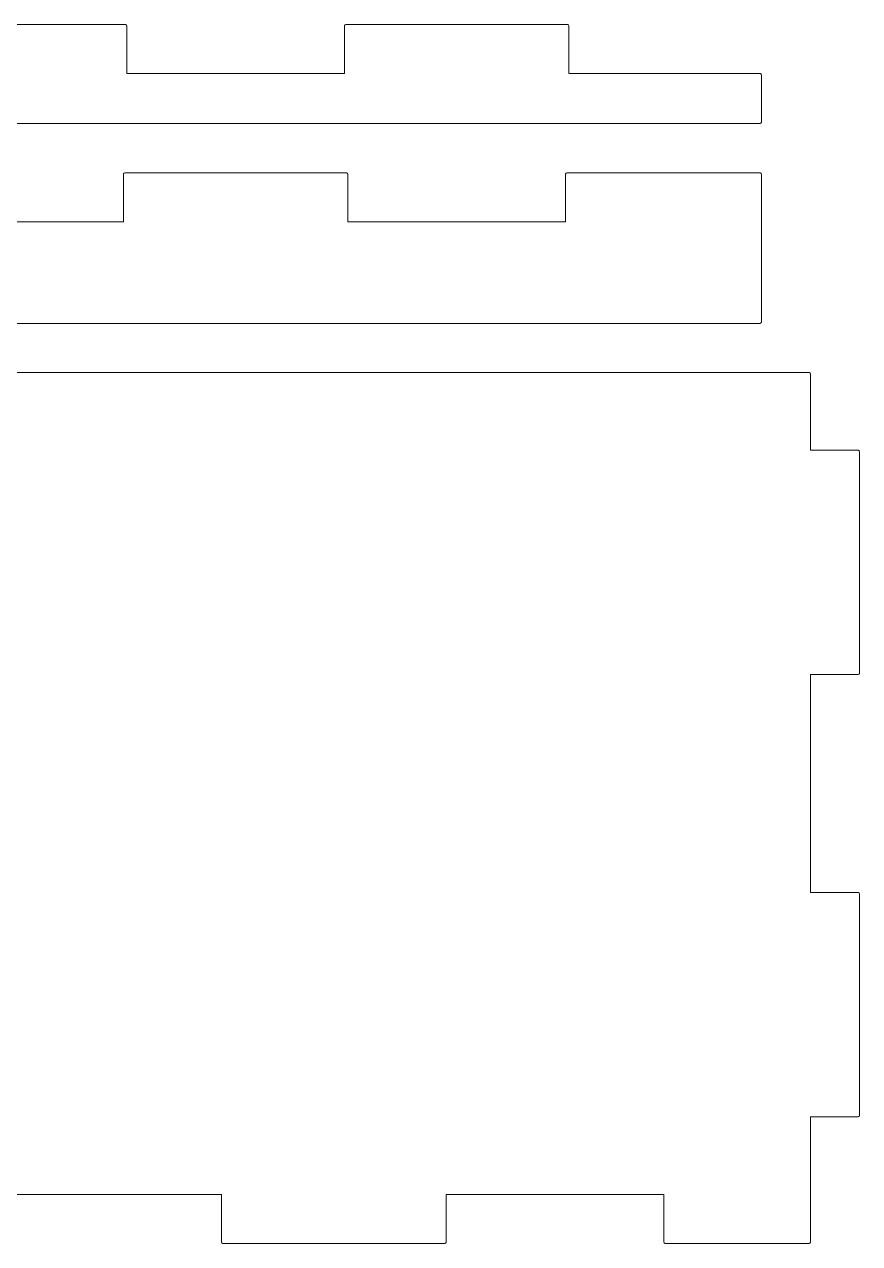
# Model space of a CAD drawing. Extents: x 3 to 302, y 3 to 302.
# Drawn here: x 251.4 to 302.4, y 59.2 to 133.7 of the extents above; entities that cross this region are included whole.
import ezdxf

# ---------------------------------------------------------------- set-up
doc = ezdxf.new("R2010")
doc.units = 0
doc.layers.get('0').update_dxf_attribs({"lineweight": 0})

msp = doc.modelspace()

# ---------------------------------------------------------------- linework, layer by layer
for p, q in [((257.57, 133.66), (244.03, 133.66)), ((257.59, 133.65), (257.57, 133.66)), ((257.6, 133.64), (257.59, 133.65)), ((257.62, 133.63), (257.6, 133.64)), ((257.63, 133.62), (257.62, 133.63)), ((257.65, 133.58), (257.63, 133.62)), ((257.65, 130.66), (257.65, 133.58)), ((270.96, 133.6), (270.95, 133.58)), ((270.95, 133.58), (270.95, 130.66)), ((270.97, 133.61), (270.96, 133.6)), ((270.98, 133.63), (270.97, 133.61)), ((270.99, 133.64), (270.98, 133.63)), ((271.03, 133.66), (270.99, 133.64)), ((284.57, 133.66), (271.03, 133.66)), ((284.59, 133.65), (284.57, 133.66)), ((284.6, 133.64), (284.59, 133.65)), ((284.62, 133.63), (284.6, 133.64)), ((284.63, 133.62), (284.62, 133.63)), ((284.65, 133.58), (284.63, 133.62)), ((284.65, 130.66), (284.65, 133.58)), ((270.95, 130.66), (257.65, 130.66)), ((296.32, 130.66), (284.65, 130.66)), ((296.34, 130.65), (296.32, 130.66)), ((296.35, 130.64), (296.34, 130.65)), ((296.37, 130.63), (296.35, 130.64)), ((296.38, 130.62), (296.37, 130.63)), ((296.4, 130.58), (296.38, 130.62)), ((296.4, 127.68), (296.4, 130.58)), ((151.28, 127.6), (296.32, 127.6)), ((296.32, 127.6), (296.36, 127.62)), ((296.36, 127.62), (296.37, 127.63)), ((296.37, 127.63), (296.38, 127.65)), ((296.38, 127.65), (296.39, 127.66)), ((296.39, 127.66), (296.4, 127.68)), ((257.46, 124.54), (257.45, 124.52)), ((257.45, 124.52), (257.45, 121.6)), ((257.47, 124.55), (257.46, 124.54)), ((257.48, 124.57), (257.47, 124.55)), ((257.49, 124.58), (257.48, 124.57)), ((257.53, 124.6), (257.49, 124.58)), ((271.07, 124.6), (257.53, 124.6)), ((271.09, 124.59), (271.07, 124.6)), ((271.1, 124.58), (271.09, 124.59)), ((271.12, 124.57), (271.1, 124.58)), ((271.13, 124.56), (271.12, 124.57)), ((271.15, 124.52), (271.13, 124.56)), ((271.15, 121.6), (271.15, 124.52)), ((284.46, 124.54), (284.45, 124.52)), ((284.45, 124.52), (284.45, 121.6)), ((284.47, 124.55), (284.46, 124.54)), ((284.48, 124.57), (284.47, 124.55)), ((284.49, 124.58), (284.48, 124.57)), ((284.53, 124.6), (284.49, 124.58)), ((296.32, 124.6), (284.53, 124.6)), ((296.34, 124.59), (296.32, 124.6)), ((296.35, 124.58), (296.34, 124.59)), ((296.37, 124.57), (296.35, 124.58)), ((296.38, 124.56), (296.37, 124.57)), ((296.4, 124.52), (296.38, 124.56)), ((296.4, 115.48), (296.4, 124.52)), ((257.45, 121.6), (244.15, 121.6)), ((284.45, 121.6), (271.15, 121.6)), ((296.32, 115.4), (296.36, 115.42)), ((296.36, 115.42), (296.37, 115.43)), ((296.37, 115.43), (296.38, 115.45)), ((296.38, 115.45), (296.39, 115.46)), ((296.39, 115.46), (296.4, 115.48)), ((151.28, 115.4), (296.32, 115.4)), ((299.32, 112.4), (231.28, 112.4)), ((299.34, 112.39), (299.32, 112.4)), ((299.35, 112.38), (299.34, 112.39)), ((299.37, 112.37), (299.35, 112.38)), ((299.38, 112.36), (299.37, 112.37)), ((299.4, 112.32), (299.38, 112.36)), ((299.4, 107.65), (299.4, 112.32)), ((302.32, 107.65), (299.4, 107.65)), ((302.34, 107.64), (302.32, 107.65)), ((302.35, 107.63), (302.34, 107.64)), ((302.37, 107.62), (302.35, 107.63)), ((302.38, 107.61), (302.37, 107.62)), ((302.4, 107.57), (302.38, 107.61)), ((302.4, 94.03), (302.4, 107.57)), ((299.4, 80.65), (299.4, 93.95)), ((299.4, 93.95), (302.32, 93.95)), ((302.32, 93.95), (302.36, 93.97)), ((302.36, 93.97), (302.37, 93.98)), ((302.37, 93.98), (302.38, 94)), ((302.38, 94), (302.39, 94.01)), ((302.39, 94.01), (302.4, 94.03)), ((302.32, 80.65), (299.4, 80.65)), ((302.34, 80.64), (302.32, 80.65)), ((302.35, 80.63), (302.34, 80.64)), ((302.37, 80.62), (302.35, 80.63)), ((302.38, 80.61), (302.37, 80.62)), ((302.4, 80.57), (302.38, 80.61)), ((302.4, 67.03), (302.4, 80.57)), ((302.39, 67.01), (302.4, 67.03)), ((299.4, 59.28), (299.4, 66.95)), ((299.4, 66.95), (302.32, 66.95)), ((302.32, 66.95), (302.36, 66.97)), ((302.36, 66.97), (302.37, 66.98)), ((302.37, 66.98), (302.38, 67)), ((302.38, 67), (302.39, 67.01)), ((250.15, 62.2), (263.45, 62.2)), ((263.45, 62.2), (263.45, 59.28)), ((277.15, 59.28), (277.15, 62.2)), ((277.15, 62.2), (290.45, 62.2)), ((290.45, 62.2), (290.45, 59.28)), ((263.45, 59.28), (263.47, 59.24)), ((263.47, 59.24), (263.48, 59.23)), ((263.48, 59.23), (263.5, 59.22)), ((263.5, 59.22), (263.51, 59.21)), ((263.51, 59.21), (263.53, 59.2)), ((263.53, 59.2), (277.07, 59.2)), ((277.07, 59.2), (277.11, 59.22)), ((277.11, 59.22), (277.12, 59.23)), ((277.12, 59.23), (277.13, 59.25)), ((277.13, 59.25), (277.14, 59.26)), ((277.14, 59.26), (277.15, 59.28)), ((290.45, 59.28), (290.47, 59.24)), ((290.47, 59.24), (290.48, 59.23)), ((290.48, 59.23), (290.5, 59.22)), ((290.5, 59.22), (290.51, 59.21)), ((290.51, 59.21), (290.53, 59.2)), ((290.53, 59.2), (299.32, 59.2)), ((299.32, 59.2), (299.36, 59.22)), ((299.36, 59.22), (299.37, 59.23)), ((299.37, 59.23), (299.38, 59.25)), ((299.38, 59.25), (299.39, 59.26)), ((299.39, 59.26), (299.4, 59.28))]:
    msp.add_line(p, q)

doc.saveas('drawing.dxf')
